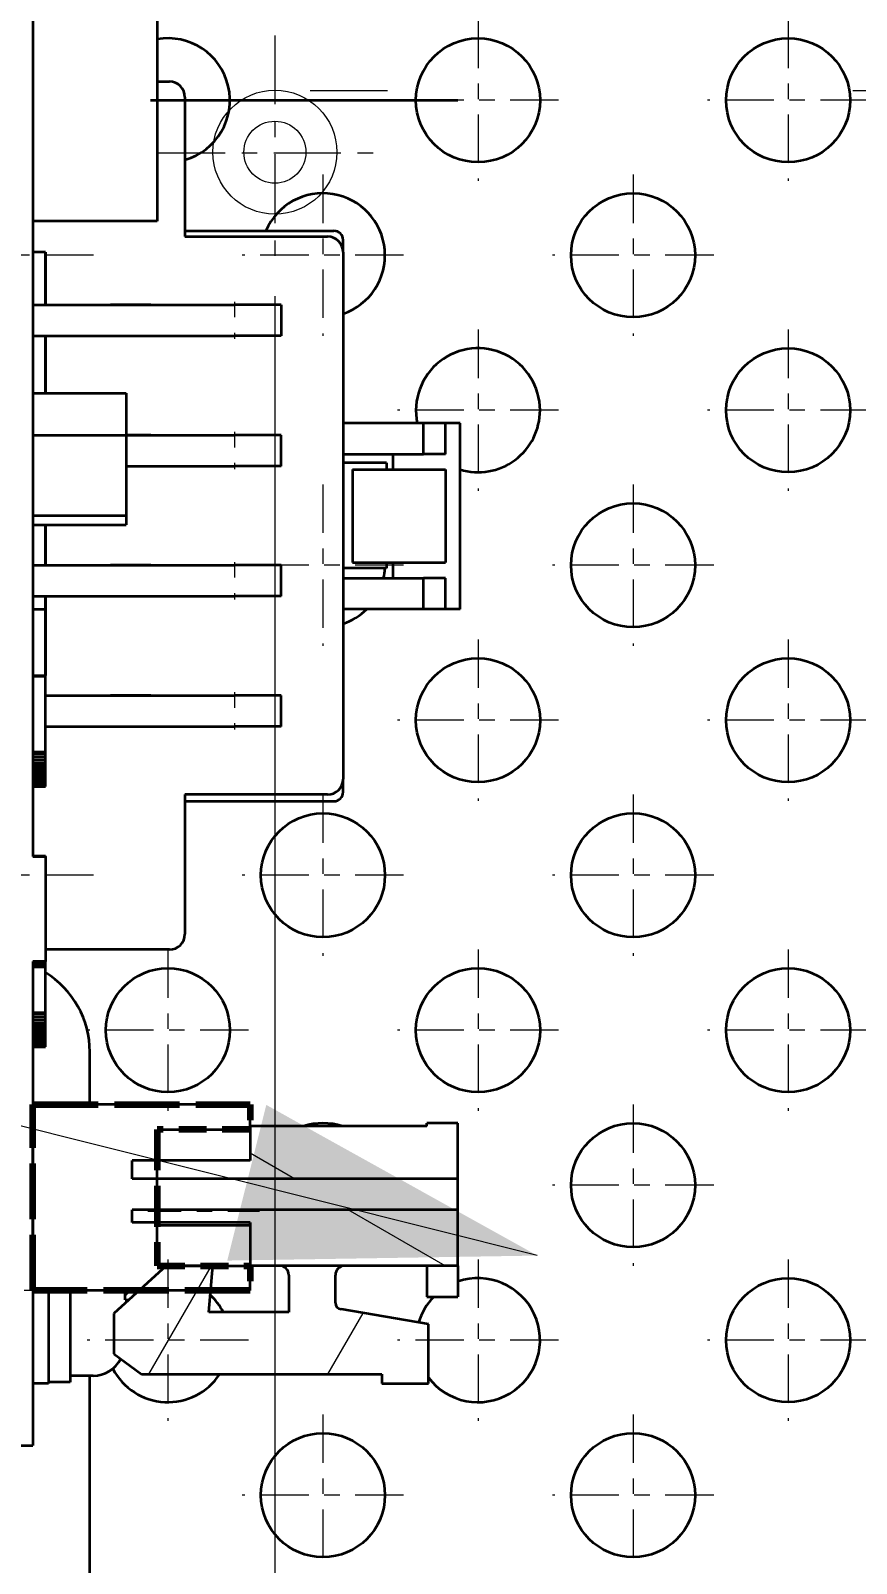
# Model space of a CAD drawing. Extents: x 23 to 417, y 3 to 294.
# Drawn here: x 137.74 to 143.06, y 88.31 to 98.2 of the extents above; entities that cross this region are included whole.
import ezdxf
from ezdxf.enums import TextEntityAlignment as Align

# ---------------------------------------------------------------- set-up
doc = ezdxf.new("R2010")
doc.units = 0
doc.linetypes.add('DASHDOT', pattern=[18.5, 12, -3, 0.5, -3])
doc.linetypes.add('DASHED', pattern=[15, 12, -3])
doc.layers.get('0').update_dxf_attribs({"lineweight": 13})
doc.styles.get("Standard").update_dxf_attribs({"font": 'isocp.shx'})
doc.dimstyles.get("Standard").update_dxf_attribs({"dimtxt": 2.5, "dimasz": 2.5, "dimexe": 1.25, "dimexo": 0.625, "dimtad": 1, "dimtxsty": 'Standard', "dimcen": 2.5, "dimadec": 0, "dimazin": 0, "dimtfac": 1, "dimtmove": 0, "dimatfit": 0, "dimfxl": 0, "dimarcsym": 0})

# ---------------------------------------------------------------- blocks, each defined once
blk = doc.blocks.new('*D489')
at = {"color": 30, "lineweight": 13, "transparency": 16777216}
for p, q in [((139.3107, 96.4887), (139.3107, 76.0052)), ((115.691, 76.0052), (144.3107, 76.0052))]:
    blk.add_line(p, q, dxfattribs=at)
at = {"color": 30, "lineweight": 13, "ltscale": 0.117668, "transparency": 16777216}
blk.add_line((133.7807, 80.7119), (133.7807, 76.0052), dxfattribs=at)
at = {"color": 30, "lineweight": 13, "transparency": 16777216}
for points in [[(131.8488, 75.4876), (133.7807, 76.0052), (131.8488, 76.5228)], [(141.2425, 76.5228), (139.3107, 76.0052), (141.2425, 75.4876)]]:
    blk.add_lwpolyline(points, dxfattribs=at)
for s, height, width, p, p2 in [('[', 2, 1.552527, (124.7289, 78.0052), (125.5052, 78.0052)), (']', 2, 1.552524, (129.0591, 78.0052), (129.8354, 78.0052)), ('27.7', 2, 1.341762, (115.691, 78.0052), (121.7289, 78.0052)), ('1', 2, 2.21984, (126.5052, 78.0052), (128.0591, 78.0052)), ('/', 1, 1.818182, (122.7289, 78.5052), (123.7289, 78.5052))]:
    blk.add_text(s, height=height, dxfattribs=dict(at, width=width)).set_placement(p, p2, align=Align.FIT)
blk = doc.blocks.new('BLOCK4468')
at = {"color": 7, "linetype": 'DASHDOT', "lineweight": 13, "ltscale": 0.13}
for p, q in [((-5.3, -10.2), (-5.3, -15.4)), ((-2.7, -12.8), (-7.9, -12.8))]:
    blk.add_line(p, q, dxfattribs=at)
blk = doc.blocks.new('BLOCK4470')
at = {"color": 7, "linetype": 'DASHDOT', "lineweight": 13, "ltscale": 0.13}
for p, q in [((-15.3, -30.2), (-15.3, -35.4)), ((-12.7, -32.8), (-17.9, -32.8))]:
    blk.add_line(p, q, dxfattribs=at)
blk = doc.blocks.new('BLOCK4471')
at = {"color": 7, "linetype": 'DASHDOT', "lineweight": 13, "ltscale": 0.13}
for p, q in [((-10.3, -45.2), (-10.3, -50.4)), ((-7.7, -47.8), (-12.9, -47.8))]:
    blk.add_line(p, q, dxfattribs=at)
blk = doc.blocks.new('BLOCK4472')
at = {"color": 7, "linetype": 'DASHDOT', "lineweight": 13, "ltscale": 0.13}
for p, q in [((-0.3, -35.2), (-0.3, -40.4)), ((2.3, -37.8), (-2.9, -37.8))]:
    blk.add_line(p, q, dxfattribs=at)
blk = doc.blocks.new('BLOCK4476')
at = {"color": 7, "linetype": 'DASHDOT', "lineweight": 13, "ltscale": 0.13}
for p, q in [((-0.3, -25.2), (-0.3, -30.4)), ((2.3, -27.8), (-2.9, -27.8))]:
    blk.add_line(p, q, dxfattribs=at)
blk = doc.blocks.new('BLOCK4477')
at = {"color": 7, "linetype": 'DASHDOT', "lineweight": 13, "ltscale": 0.13}
for p, q in [((-5.3, -30.2), (-5.3, -35.4)), ((-2.7, -32.8), (-7.9, -32.8))]:
    blk.add_line(p, q, dxfattribs=at)
blk = doc.blocks.new('BLOCK4478')
at = {"color": 7, "linetype": 'DASHDOT', "lineweight": 13, "ltscale": 0.13}
for p, q in [((-5.3, -20.2), (-5.3, -25.4)), ((-2.7, -22.8), (-7.9, -22.8))]:
    blk.add_line(p, q, dxfattribs=at)
blk = doc.blocks.new('BLOCK4479')
at = {"color": 7, "linetype": 'DASHDOT', "lineweight": 13, "ltscale": 0.13}
for p, q in [((-5.3, -50.2), (-5.3, -55.4)), ((-2.7, -52.8), (-7.9, -52.8))]:
    blk.add_line(p, q, dxfattribs=at)
blk = doc.blocks.new('BLOCK4480')
at = {"color": 7, "linetype": 'DASHDOT', "lineweight": 13, "ltscale": 0.13}
for p, q in [((-10.3, -35.2), (-10.3, -40.4)), ((-7.7, -37.8), (-12.9, -37.8))]:
    blk.add_line(p, q, dxfattribs=at)
blk = doc.blocks.new('BLOCK4481')
at = {"color": 7, "linetype": 'DASHDOT', "lineweight": 13, "ltscale": 0.13}
for p, q in [((-15.3, -10.2), (-15.3, -15.4)), ((-12.7, -12.8), (-17.9, -12.8))]:
    blk.add_line(p, q, dxfattribs=at)
blk = doc.blocks.new('BLOCK4494')
at = {"color": 7, "linetype": 'DASHDOT', "lineweight": 13, "ltscale": 0.13}
for p, q in [((9.7, -25.2), (9.7, -30.4)), ((12.3, -27.8), (7.1, -27.8))]:
    blk.add_line(p, q, dxfattribs=at)
blk = doc.blocks.new('BLOCK4495')
at = {"color": 7, "linetype": 'DASHDOT', "lineweight": 13, "ltscale": 0.13}
for p, q in [((9.7, -35.2), (9.7, -40.4)), ((12.3, -37.8), (7.1, -37.8))]:
    blk.add_line(p, q, dxfattribs=at)
blk = doc.blocks.new('BLOCK4497')
at = {"color": 7, "linetype": 'DASHDOT', "lineweight": 13, "ltscale": 0.13}
for p, q in [((-0.3, -5.2), (-0.3, -10.4)), ((2.3, -7.8), (-2.9, -7.8))]:
    blk.add_line(p, q, dxfattribs=at)
blk = doc.blocks.new('BLOCK4524')
at = {"color": 7, "linetype": 'DASHDOT', "lineweight": 13, "ltscale": 0.13}
for p, q in [((9.7, -5.2), (9.7, -10.4)), ((12.3, -7.8), (7.1, -7.8))]:
    blk.add_line(p, q, dxfattribs=at)
blk = doc.blocks.new('BLOCK4527')
at = {"color": 7, "linetype": 'DASHDOT', "lineweight": 13, "ltscale": 0.13}
for p, q in [((4.7, -40.2), (4.7, -45.4)), ((7.3, -42.8), (2.1, -42.8))]:
    blk.add_line(p, q, dxfattribs=at)
blk = doc.blocks.new('BLOCK4529')
at = {"color": 7, "linetype": 'DASHDOT', "lineweight": 13, "ltscale": 0.13}
for p, q in [((4.7, -30.2), (4.7, -35.4)), ((7.3, -32.8), (2.1, -32.8))]:
    blk.add_line(p, q, dxfattribs=at)
blk = doc.blocks.new('BLOCK4532')
at = {"color": 7, "linetype": 'DASHDOT', "lineweight": 13, "ltscale": 0.13}
for p, q in [((4.7, -20.2), (4.7, -25.4)), ((7.3, -22.8), (2.1, -22.8))]:
    blk.add_line(p, q, dxfattribs=at)
blk = doc.blocks.new('BLOCK4533')
at = {"color": 7, "linetype": 'DASHDOT', "lineweight": 13, "ltscale": 0.13}
for p, q in [((-0.3, -15.2), (-0.3, -20.4)), ((2.3, -17.8), (-2.9, -17.8))]:
    blk.add_line(p, q, dxfattribs=at)
blk = doc.blocks.new('BLOCK4534')
at = {"color": 7, "linetype": 'DASHDOT', "lineweight": 13, "ltscale": 0.13}
for p, q in [((9.7, -15.2), (9.7, -20.4)), ((12.3, -17.8), (7.1, -17.8))]:
    blk.add_line(p, q, dxfattribs=at)
blk = doc.blocks.new('BLOCK4535')
at = {"color": 7, "linetype": 'DASHDOT', "lineweight": 13, "ltscale": 0.13}
for p, q in [((4.7, -10.2), (4.7, -15.4)), ((7.3, -12.8), (2.1, -12.8))]:
    blk.add_line(p, q, dxfattribs=at)
blk = doc.blocks.new('BLOCK4537')
at = {"color": 7, "linetype": 'DASHDOT', "lineweight": 13, "ltscale": 0.13}
for p, q in [((4.7, -50.2), (4.7, -55.4)), ((7.3, -52.8), (2.1, -52.8))]:
    blk.add_line(p, q, dxfattribs=at)
blk = doc.blocks.new('BLOCK4539')
at = {"color": 7, "linetype": 'DASHDOT', "lineweight": 13, "ltscale": 0.13}
for p, q in [((9.7, -45.2), (9.7, -50.4)), ((12.3, -47.8), (7.1, -47.8))]:
    blk.add_line(p, q, dxfattribs=at)
blk = doc.blocks.new('BLOCK4540')
at = {"color": 7, "linetype": 'DASHDOT', "lineweight": 13, "ltscale": 0.13}
for p, q in [((-0.3, -45.2), (-0.3, -50.4)), ((2.3, -47.8), (-2.9, -47.8))]:
    blk.add_line(p, q, dxfattribs=at)
blk = doc.blocks.new('BLOCK4551')
at = {"color": 7, "lineweight": 13}
blk.add_line((1.613, -45.071), (-69.923, -27.135), dxfattribs=at)
blk.add_solid([(-8.386, -45.232), (1.613, -45.071), (-7.127, -40.211)], dxfattribs=at)
blk = doc.blocks.new('BLOCK4554')
at = {"color": 7, "lineweight": 35}
for p, q in [((-14.65, 47.3), (-14.65, -32.193)), ((-14.65, 33.3), (-14.65, -11.7)), ((-10.65, 33.3), (-10.65, -11.7))]:
    blk.add_line(p, q, dxfattribs=at)
at = {"color": 7, "lineweight": 35, "ltscale": 0.009999}
for p, q in [((-10.65, -7.2), (-10.25, -7.2)), ((-14.65, -24.216), (-14.25, -24.216))]:
    blk.add_line(p, q, dxfattribs=at)
at = {"color": 7, "lineweight": 35, "ltscale": 0.1125}
for p, q in [((-9.75, -7.7), (-9.75, -12.2)), ((-9.75, -30.2), (-9.75, -34.7))]:
    blk.add_line(p, q, dxfattribs=at)
at = {"color": 7, "lineweight": 35, "ltscale": 0.1}
blk.add_line((-10.65, -11.7), (-14.65, -11.7), dxfattribs=at)
at = {"color": 7, "lineweight": 35, "ltscale": 0.12}
for p, q in [((-9.75, -12.014), (-4.95, -12.014)), ((-9.75, -30.414), (-4.95, -30.414))]:
    blk.add_line(p, q, dxfattribs=at)
at = {"color": 7, "lineweight": 35, "ltscale": 0.115}
for p, q in [((-9.75, -12.2), (-5.15, -12.2)), ((-5.15, -30.2), (-9.75, -30.2))]:
    blk.add_line(p, q, dxfattribs=at)
at = {"color": 7, "lineweight": 35, "ltscale": 0.009577}
blk.add_line((-4.65, -12.697), (-4.65, -12.314), dxfattribs=at)
at = {"color": 7, "lineweight": 35, "ltscale": 0.01}
for p, q in [((-14.25, -12.7), (-14.65, -12.7)), ((-14.65, -26.36), (-14.25, -26.36)), ((-14.65, -26.362), (-14.25, -26.362)), ((-14.65, -26.369), (-14.25, -26.369)), ((-14.65, -26.374), (-14.25, -26.374)), ((-14.65, -28.824), (-14.25, -28.824)), ((-14.65, -28.881), (-14.25, -28.881)), ((-14.65, -28.983), (-14.25, -28.983)), ((-14.65, -29.08), (-14.25, -29.08)), ((-14.65, -29.172), (-14.25, -29.172)), ((-14.65, -29.258), (-14.25, -29.258)), ((-14.65, -29.339), (-14.25, -29.339)), ((-14.65, -29.416), (-14.25, -29.416)), ((-14.65, -29.487), (-14.25, -29.487)), ((-14.65, -29.553), (-14.25, -29.553)), ((-14.65, -29.613), (-14.25, -29.613)), ((-14.65, -29.669), (-14.25, -29.669)), ((-14.65, -29.719), (-14.25, -29.719)), ((-14.65, -29.764), (-14.25, -29.764)), ((-14.65, -29.804), (-14.25, -29.804)), ((-14.65, -29.838), (-14.25, -29.838)), ((-14.65, -29.868), (-14.25, -29.868)), ((-14.65, -29.891), (-14.25, -29.891)), ((-14.65, -29.91), (-14.25, -29.91)), ((-14.65, -29.923), (-14.25, -29.923)), ((-14.65, -29.931), (-14.25, -29.931)), ((-14.65, -29.934), (-14.25, -29.934)), ((-14.65, -29.936), (-14.25, -29.936)), ((-14.65, -32.179), (-14.25, -32.179)), ((-14.65, -32.182), (-14.25, -32.182)), ((-14.65, -32.192), (-14.25, -32.192)), ((-14.25, -32.193), (-14.65, -32.193)), ((-14.25, -35.587), (-14.65, -35.587)), ((-14.65, -35.607), (-14.25, -35.607)), ((-14.65, -35.641), (-14.25, -35.641)), ((-14.65, -35.671), (-14.25, -35.671)), ((-14.65, -35.696), (-14.25, -35.696)), ((-14.65, -35.717), (-14.25, -35.717)), ((-14.65, -35.733), (-14.25, -35.733)), ((-14.65, -35.744), (-14.25, -35.744)), ((-14.65, -35.751), (-14.25, -35.751)), ((-14.65, -35.753), (-14.25, -35.753)), ((-14.65, -37.224), (-14.25, -37.224)), ((-14.65, -37.281), (-14.25, -37.281)), ((-14.65, -37.383), (-14.25, -37.383)), ((-14.65, -37.48), (-14.25, -37.48)), ((-14.65, -37.571), (-14.25, -37.571)), ((-14.65, -37.658), (-14.25, -37.658)), ((-14.65, -37.739), (-14.25, -37.739)), ((-14.65, -37.815), (-14.25, -37.815)), ((-14.65, -37.886), (-14.25, -37.886)), ((-14.65, -37.952), (-14.25, -37.952)), ((-14.65, -38.013), (-14.25, -38.013)), ((-14.65, -38.069), (-14.25, -38.069)), ((-14.65, -38.119), (-14.25, -38.119)), ((-14.65, -38.164), (-14.25, -38.164)), ((-14.65, -38.204), (-14.25, -38.204)), ((-14.65, -38.238), (-14.25, -38.238)), ((-14.65, -38.267), (-14.25, -38.267)), ((-14.65, -38.291), (-14.25, -38.291)), ((-14.65, -38.31), (-14.25, -38.31)), ((-14.65, -38.323), (-14.25, -38.323)), ((-14.65, -38.331), (-14.25, -38.331)), ((-14.65, -38.334), (-14.25, -38.334)), ((-11.45, -44), (-11.45, -43.6))]:
    blk.add_line(p, q, dxfattribs=at)
at = {"color": 7, "lineweight": 35, "ltscale": 0.0425}
for p, q in [((-14.25, -14.4), (-14.25, -12.7)), ((-14.25, -12.7), (-14.25, -14.4))]:
    blk.add_line(p, q, dxfattribs=at)
at = {"color": 7, "lineweight": 35, "ltscale": 0.425}
blk.add_line((-4.65, -12.7), (-4.65, -29.7), dxfattribs=at)
at = {"color": 7, "lineweight": 35, "ltscale": 0.162499}
for p, q in [((-14.65, -14.4), (-8.15, -14.4)), ((-14.65, -15.4), (-8.15, -15.4)), ((-14.65, -22.8), (-8.15, -22.8)), ((-14.65, -23.8), (-8.15, -23.8))]:
    blk.add_line(p, q, dxfattribs=at)
at = {"color": 7, "lineweight": 35, "ltscale": 0.062499}
for p, q in [((-14.65, -14.4), (-12.15, -14.4)), ((-14.65, -22.8), (-12.15, -22.8))]:
    blk.add_line(p, q, dxfattribs=at)
at = {"color": 7, "lineweight": 35, "ltscale": 0.0325}
for p, q in [((-10.85, -14.4), (-12.15, -14.4)), ((-10.85, -22.8), (-12.15, -22.8)), ((-10.85, -27), (-12.15, -27)), ((-12.045, -46.937), (-12.045, -48.237))]:
    blk.add_line(p, q, dxfattribs=at)
at = {"color": 7, "lineweight": 35, "ltscale": 0.0375}
for p, q in [((-6.65, -14.4), (-8.15, -14.4)), ((-6.65, -15.4), (-8.15, -15.4)), ((-6.65, -18.6), (-8.15, -18.6)), ((-6.65, -19.6), (-8.15, -19.6)), ((-6.65, -22.8), (-8.15, -22.8)), ((-6.65, -23.8), (-8.15, -23.8)), ((-6.65, -27), (-8.15, -27)), ((-6.65, -28), (-8.15, -28)), ((-8.853, -45.4), (-10.353, -45.4)), ((-3.4, -49.2), (-1.9, -49.2))]:
    blk.add_line(p, q, dxfattribs=at)
at = {"color": 7, "lineweight": 35, "ltscale": 0.025}
for p, q in [((-6.65, -14.4), (-6.65, -15.4)), ((-2.053, -19.214), (-2.053, -18.214)), ((-1.346, -19.214), (-1.346, -18.214)), ((-6.65, -19.6), (-6.65, -18.6)), ((-6.65, -23.8), (-6.65, -22.8)), ((-2.053, -24.214), (-2.053, -23.214)), ((-1.346, -24.214), (-1.346, -23.214)), ((-6.65, -28), (-6.65, -27)), ((-7.65, -41), (-7.65, -42)), ((-0.95, -40.8), (-1.95, -40.8)), ((-0.95, -43.6), (-0.95, -42.6)), ((-1.95, -45.4), (-1.95, -46.4)), ((-0.95, -45.4), (-0.95, -46.4)), ((-1.95, -46.4), (-0.95, -46.4))]:
    blk.add_line(p, q, dxfattribs=at)
at = {"color": 7, "lineweight": 35, "ltscale": 0.04625}
for p, q in [((-14.25, -17.25), (-14.25, -15.4)), ((-14.25, -15.4), (-14.25, -17.25))]:
    blk.add_line(p, q, dxfattribs=at)
at = {"color": 7, "lineweight": 35, "ltscale": 0.075}
for p, q in [((-14.65, -17.25), (-11.65, -17.25)), ((-14.65, -18.6), (-11.65, -18.6)), ((-4.345, -19.714), (-4.345, -22.714)), ((-1.346, -19.714), (-1.346, -22.714)), ((-14.65, -21.2), (-11.65, -21.2)), ((-14.65, -21.5), (-11.65, -21.5)), ((-10.65, -41), (-7.65, -41)), ((-7.65, -44.105), (-10.65, -44.105)), ((-10.65, -45.4), (-7.65, -45.4))]:
    blk.add_line(p, q, dxfattribs=at)
at = {"color": 7, "lineweight": 35, "ltscale": 0.03375}
blk.add_line((-11.65, -17.25), (-11.65, -18.6), dxfattribs=at)
at = {"color": 7, "lineweight": 35, "ltscale": 0.064934}
for p, q in [((-2.053, -18.214), (-4.65, -18.214)), ((-4.65, -19.214), (-2.053, -19.214)), ((-4.65, -23.214), (-2.053, -23.214)), ((-2.053, -24.214), (-4.65, -24.214))]:
    blk.add_line(p, q, dxfattribs=at)
at = {"color": 7, "lineweight": 35, "ltscale": 0.017662}
for p, q in [((-1.346, -18.214), (-2.053, -18.214)), ((-1.346, -19.214), (-2.053, -19.214)), ((-1.346, -23.214), (-2.053, -23.214)), ((-1.346, -24.214), (-2.053, -24.214))]:
    blk.add_line(p, q, dxfattribs=at)
at = {"color": 7, "lineweight": 35, "ltscale": 0.011729}
for p, q in [((-0.877, -18.214), (-1.346, -18.214)), ((-0.877, -24.214), (-1.346, -24.214))]:
    blk.add_line(p, q, dxfattribs=at)
at = {"color": 7, "lineweight": 35, "ltscale": 0.15}
for p, q in [((-0.877, -24.214), (-0.877, -18.214)), ((-14.65, -46.2), (-14.65, -40.2))]:
    blk.add_line(p, q, dxfattribs=at)
at = {"color": 7, "lineweight": 35, "ltscale": 0.087499}
for p, q in [((-11.65, -18.6), (-8.15, -18.6)), ((-11.65, -19.6), (-8.15, -19.6))]:
    blk.add_line(p, q, dxfattribs=at)
at = {"color": 7, "lineweight": 35, "ltscale": 0.019996}
blk.add_line((-10.85, -18.6), (-11.65, -18.6), dxfattribs=at)
at = {"color": 7, "lineweight": 35, "ltscale": 0.065}
blk.add_line((-11.65, -18.6), (-11.65, -21.2), dxfattribs=at)
at = {"color": 7, "lineweight": 35, "ltscale": 0.0125}
for p, q in [((-3.043, -19.214), (-3.043, -19.714)), ((-3.043, -22.714), (-3.043, -23.214)), ((-14.15, -49.2), (-14.65, -49.2))]:
    blk.add_line(p, q, dxfattribs=at)
at = {"color": 7, "lineweight": 35, "ltscale": 0.035}
for p, q in [((-3.25, -19.5), (-4.65, -19.5)), ((-3.25, -22.9), (-4.65, -22.9)), ((-7.65, -44), (-7.65, -45.4))]:
    blk.add_line(p, q, dxfattribs=at)
at = {"color": 7, "lineweight": 35, "ltscale": 0.074965}
for p, q in [((-4.345, -19.714), (-1.346, -19.714)), ((-4.345, -22.714), (-1.346, -22.714))]:
    blk.add_line(p, q, dxfattribs=at)
at = {"color": 7, "lineweight": 35, "ltscale": 0.005348}
blk.add_line((-3.25, -19.5), (-3.25, -19.714), dxfattribs=at)
at = {"color": 7, "lineweight": 35, "ltscale": 0.0075}
for p, q in [((-11.65, -21.2), (-11.65, -21.5)), ((-3.4, -48.9), (-3.4, -49.2))]:
    blk.add_line(p, q, dxfattribs=at)
at = {"color": 7, "lineweight": 35, "ltscale": 0.032499}
for p, q in [((-14.25, -22.8), (-14.25, -21.5)), ((-14.25, -21.5), (-14.25, -22.8))]:
    blk.add_line(p, q, dxfattribs=at)
at = {"color": 7, "lineweight": 35, "ltscale": 0.004652}
blk.add_line((-3.25, -22.714), (-3.25, -22.9), dxfattribs=at)
at = {"color": 7, "lineweight": 35, "ltscale": 0.063991}
for p, q in [((-14.25, -26.36), (-14.25, -23.8)), ((-14.25, -23.8), (-14.25, -26.36))]:
    blk.add_line(p, q, dxfattribs=at)
at = {"color": 7, "lineweight": 35, "ltscale": 5.95e-05}
blk.add_line((-14.25, -26.362), (-14.25, -26.36), dxfattribs=at)
at = {"color": 7, "lineweight": 35, "ltscale": 0.00017815}
blk.add_line((-14.25, -26.369), (-14.25, -26.362), dxfattribs=at)
at = {"color": 7, "lineweight": 35, "ltscale": 0.000120576}
blk.add_line((-14.25, -26.374), (-14.25, -26.369), dxfattribs=at)
at = {"color": 7, "lineweight": 35, "ltscale": 0.060283}
blk.add_line((-14.25, -28.785), (-14.25, -26.374), dxfattribs=at)
at = {"color": 7, "lineweight": 35, "ltscale": 0.152499}
for p, q in [((-14.25, -27), (-8.15, -27)), ((-14.25, -28), (-8.15, -28))]:
    blk.add_line(p, q, dxfattribs=at)
at = {"color": 7, "lineweight": 35, "ltscale": 0.052499}
blk.add_line((-14.25, -27), (-12.15, -27), dxfattribs=at)
at = {"color": 7, "lineweight": 35, "ltscale": 0.000955218}
for p, q in [((-14.25, -28.824), (-14.25, -28.785)), ((-14.25, -37.224), (-14.25, -37.185))]:
    blk.add_line(p, q, dxfattribs=at)
at = {"color": 7, "lineweight": 35, "ltscale": 0.001432}
for p, q in [((-14.25, -28.881), (-14.25, -28.824)), ((-14.25, -37.281), (-14.25, -37.224))]:
    blk.add_line(p, q, dxfattribs=at)
at = {"color": 7, "lineweight": 35, "ltscale": 0.00255}
for p, q in [((-14.25, -28.983), (-14.25, -28.881)), ((-14.25, -37.383), (-14.25, -37.281))]:
    blk.add_line(p, q, dxfattribs=at)
at = {"color": 7, "lineweight": 35, "ltscale": 0.002421}
for p, q in [((-14.25, -29.08), (-14.25, -28.983)), ((-14.25, -37.48), (-14.25, -37.383))]:
    blk.add_line(p, q, dxfattribs=at)
at = {"color": 7, "lineweight": 35, "ltscale": 0.002292}
for p, q in [((-14.25, -29.172), (-14.25, -29.08)), ((-14.25, -37.571), (-14.25, -37.48))]:
    blk.add_line(p, q, dxfattribs=at)
at = {"color": 7, "lineweight": 35, "ltscale": 0.002163}
for p, q in [((-14.25, -29.258), (-14.25, -29.172)), ((-14.25, -37.658), (-14.25, -37.571))]:
    blk.add_line(p, q, dxfattribs=at)
at = {"color": 7, "lineweight": 35, "ltscale": 0.002034}
for p, q in [((-14.25, -29.339), (-14.25, -29.258)), ((-14.25, -37.739), (-14.25, -37.658))]:
    blk.add_line(p, q, dxfattribs=at)
at = {"color": 7, "lineweight": 35, "ltscale": 0.001905}
for p, q in [((-14.25, -29.416), (-14.25, -29.339)), ((-14.25, -37.815), (-14.25, -37.739))]:
    blk.add_line(p, q, dxfattribs=at)
at = {"color": 7, "lineweight": 35, "ltscale": 0.001777}
for p, q in [((-14.25, -29.487), (-14.25, -29.416)), ((-14.25, -37.886), (-14.25, -37.815))]:
    blk.add_line(p, q, dxfattribs=at)
at = {"color": 7, "lineweight": 35, "ltscale": 0.001647}
for p, q in [((-14.25, -29.553), (-14.25, -29.487)), ((-14.25, -37.952), (-14.25, -37.886))]:
    blk.add_line(p, q, dxfattribs=at)
at = {"color": 7, "lineweight": 35, "ltscale": 0.001519}
for p, q in [((-14.25, -29.613), (-14.25, -29.553)), ((-14.25, -38.013), (-14.25, -37.952))]:
    blk.add_line(p, q, dxfattribs=at)
at = {"color": 7, "lineweight": 35, "ltscale": 0.001389}
for p, q in [((-14.25, -29.669), (-14.25, -29.613)), ((-14.25, -38.069), (-14.25, -38.013))]:
    blk.add_line(p, q, dxfattribs=at)
at = {"color": 7, "lineweight": 35, "ltscale": 0.001259}
for p, q in [((-14.25, -29.719), (-14.25, -29.669)), ((-14.25, -38.119), (-14.25, -38.069))]:
    blk.add_line(p, q, dxfattribs=at)
at = {"color": 7, "lineweight": 35, "ltscale": 0.001126}
for p, q in [((-14.25, -29.764), (-14.25, -29.719)), ((-14.25, -38.164), (-14.25, -38.119))]:
    blk.add_line(p, q, dxfattribs=at)
at = {"color": 7, "lineweight": 35, "ltscale": 0.000994125}
blk.add_line((-14.25, -29.804), (-14.25, -29.764), dxfattribs=at)
at = {"color": 7, "lineweight": 35, "ltscale": 0.000860975}
for p, q in [((-14.25, -29.838), (-14.25, -29.804)), ((-14.25, -38.238), (-14.25, -38.204))]:
    blk.add_line(p, q, dxfattribs=at)
at = {"color": 7, "lineweight": 35, "ltscale": 0.000729}
for p, q in [((-14.25, -29.868), (-14.25, -29.838)), ((-14.25, -38.267), (-14.25, -38.238))]:
    blk.add_line(p, q, dxfattribs=at)
at = {"color": 7, "lineweight": 35, "ltscale": 0.000596225}
for p, q in [((-14.25, -29.891), (-14.25, -29.868)), ((-14.25, -38.291), (-14.25, -38.267))]:
    blk.add_line(p, q, dxfattribs=at)
at = {"color": 7, "lineweight": 35, "ltscale": 0.000463875}
for p, q in [((-14.25, -29.91), (-14.25, -29.891)), ((-14.25, -38.31), (-14.25, -38.291))]:
    blk.add_line(p, q, dxfattribs=at)
at = {"color": 7, "lineweight": 35, "ltscale": 0.0003311}
blk.add_line((-14.25, -29.923), (-14.25, -29.91), dxfattribs=at)
at = {"color": 7, "lineweight": 35, "ltscale": 0.00019875}
blk.add_line((-14.25, -29.931), (-14.25, -29.923), dxfattribs=at)
at = {"color": 7, "lineweight": 35, "ltscale": 6.6375e-05}
for p, q in [((-14.25, -29.934), (-14.25, -29.931)), ((-14.25, -38.334), (-14.25, -38.331))]:
    blk.add_line(p, q, dxfattribs=at)
at = {"color": 7, "lineweight": 35, "ltscale": 5.94803e-05}
blk.add_line((-14.25, -29.936), (-14.25, -29.934), dxfattribs=at)
at = {"color": 7, "lineweight": 35, "ltscale": 0.010272}
blk.add_line((-4.65, -30.114), (-4.65, -29.703), dxfattribs=at)
at = {"color": 7, "lineweight": 35, "ltscale": 8.1275e-05}
blk.add_line((-14.25, -32.182), (-14.25, -32.179), dxfattribs=at)
at = {"color": 7, "lineweight": 35, "ltscale": 0.000243375}
blk.add_line((-14.25, -32.192), (-14.25, -32.182), dxfattribs=at)
at = {"color": 7, "lineweight": 35, "ltscale": 0.084833}
blk.add_line((-14.25, -32.193), (-14.25, -35.587), dxfattribs=at)
at = {"color": 7, "lineweight": 35, "ltscale": 0.390337}
blk.add_line((-14.65, -35.587), (-14.65, -51.2), dxfattribs=at)
at = {"color": 7, "lineweight": 35, "ltscale": 0.099999}
blk.add_line((-10.25, -35.2), (-14.25, -35.2), dxfattribs=at)
at = {"color": 7, "lineweight": 35, "ltscale": 0.000511605}
blk.add_line((-14.25, -35.607), (-14.25, -35.587), dxfattribs=at)
at = {"color": 7, "lineweight": 35, "ltscale": 0.000854875}
blk.add_line((-14.25, -35.641), (-14.25, -35.607), dxfattribs=at)
at = {"color": 7, "lineweight": 35, "ltscale": 0.000740825}
blk.add_line((-14.25, -35.671), (-14.25, -35.641), dxfattribs=at)
at = {"color": 7, "lineweight": 35, "ltscale": 0.000627125}
blk.add_line((-14.25, -35.696), (-14.25, -35.671), dxfattribs=at)
at = {"color": 7, "lineweight": 35, "ltscale": 0.000513075}
blk.add_line((-14.25, -35.717), (-14.25, -35.696), dxfattribs=at)
at = {"color": 7, "lineweight": 35, "ltscale": 0.000399025}
blk.add_line((-14.25, -35.733), (-14.25, -35.717), dxfattribs=at)
at = {"color": 7, "lineweight": 35, "ltscale": 0.00028495}
blk.add_line((-14.25, -35.744), (-14.25, -35.733), dxfattribs=at)
at = {"color": 7, "lineweight": 35, "ltscale": 0.0001709}
blk.add_line((-14.25, -35.751), (-14.25, -35.744), dxfattribs=at)
at = {"color": 7, "lineweight": 35, "ltscale": 5.7225e-05}
blk.add_line((-14.25, -35.753), (-14.25, -35.751), dxfattribs=at)
at = {"color": 7, "lineweight": 35, "ltscale": 0.035804}
blk.add_line((-14.25, -37.185), (-14.25, -35.753), dxfattribs=at)
at = {"color": 7, "lineweight": 35, "ltscale": 0.0009941}
blk.add_line((-14.25, -38.204), (-14.25, -38.164), dxfattribs=at)
at = {"color": 7, "lineweight": 35, "ltscale": 0.000331125}
blk.add_line((-14.25, -38.323), (-14.25, -38.31), dxfattribs=at)
at = {"color": 7, "lineweight": 35, "ltscale": 0.000198725}
blk.add_line((-14.25, -38.331), (-14.25, -38.323), dxfattribs=at)
at = {"color": 7, "lineweight": 35, "ltscale": 0.042501}
blk.add_line((-12.817, -40.2), (-12.817, -38.5), dxfattribs=at)
at = {"color": 7, "lineweight": 35, "ltscale": 0.175}
for p, q in [((-7.65, -40.2), (-14.65, -40.2)), ((-7.65, -46.2), (-14.65, -46.2))]:
    blk.add_line(p, q, dxfattribs=at)
at = {"color": 7, "lineweight": 35, "ltscale": 0.02}
for p, q in [((-7.65, -41), (-7.65, -40.2)), ((-7.65, -46.2), (-7.65, -45.4))]:
    blk.add_line(p, q, dxfattribs=at)
at = {"color": 7, "lineweight": 35, "ltscale": 0.11}
blk.add_line((-10.65, -45.4), (-10.65, -41), dxfattribs=at)
at = {"color": 7, "lineweight": 35, "ltscale": 0.0275}
blk.add_line((-7.65, -40.9), (-7.65, -42), dxfattribs=at)
at = {"color": 7, "lineweight": 35, "ltscale": 0.1425}
blk.add_line((-1.95, -40.9), (-7.65, -40.9), dxfattribs=at)
at = {"color": 7, "lineweight": 35, "ltscale": 0.0025}
blk.add_line((-1.95, -40.9), (-1.95, -40.8), dxfattribs=at)
at = {"color": 7, "lineweight": 35, "ltscale": 0.045}
for p, q in [((-0.95, -42.6), (-0.95, -40.8)), ((-0.95, -45.4), (-0.95, -43.6))]:
    blk.add_line(p, q, dxfattribs=at)
at = {"color": 7, "lineweight": 35, "ltscale": 0.015}
blk.add_line((-11.45, -42.6), (-11.45, -42), dxfattribs=at)
at = {"color": 7, "lineweight": 35, "ltscale": 0.095}
for p, q in [((-7.65, -42), (-11.45, -42)), ((-7.65, -44), (-11.45, -44))]:
    blk.add_line(p, q, dxfattribs=at)
at = {"color": 7, "lineweight": 35, "ltscale": 0.2625}
for p, q in [((-0.95, -42.6), (-11.45, -42.6)), ((-0.95, -43.6), (-11.45, -43.6))]:
    blk.add_line(p, q, dxfattribs=at)
at = {"color": 7, "lineweight": 35, "ltscale": 0.002609}
blk.add_line((-7.65, -44.105), (-7.65, -44), dxfattribs=at)
at = {"color": 7, "lineweight": 35, "ltscale": 0.032391}
blk.add_line((-7.65, -44.105), (-7.65, -45.4), dxfattribs=at)
at = {"color": 7, "lineweight": 35, "ltscale": 0.05715}
blk.add_line((-10.353, -45.4), (-12.045, -46.937), dxfattribs=at)
at = {"color": 7, "lineweight": 35, "ltscale": 0.037643}
blk.add_line((-8.984, -46.9), (-8.853, -45.4), dxfattribs=at)
at = {"color": 7, "lineweight": 35, "ltscale": 0.1675}
blk.add_line((-0.95, -45.4), (-7.65, -45.4), dxfattribs=at)
at = {"color": 7, "lineweight": 35, "ltscale": 0.052506}
blk.add_line((-4.6, -45.4), (-6.7, -45.4), dxfattribs=at)
at = {"color": 7, "lineweight": 35, "ltscale": 0.03}
blk.add_line((-6.4, -45.7), (-6.4, -46.9), dxfattribs=at)
at = {"color": 7, "lineweight": 35, "ltscale": 0.0225}
blk.add_line((-4.9, -46.6), (-4.9, -45.7), dxfattribs=at)
at = {"color": 7, "lineweight": 35, "ltscale": 0.075001}
blk.add_line((-14.15, -46.2), (-14.15, -49.2), dxfattribs=at)
at = {"color": 7, "lineweight": 35, "ltscale": 0.073751}
blk.add_line((-13.45, -46.2), (-13.45, -49.15), dxfattribs=at)
at = {"color": 7, "lineweight": 35, "ltscale": 0.002859}
blk.add_line((-11.679, -46.5), (-11.565, -46.5), dxfattribs=at)
at = {"color": 7, "lineweight": 35, "ltscale": 0.064597}
blk.add_line((-6.4, -46.9), (-8.984, -46.9), dxfattribs=at)
at = {"color": 7, "lineweight": 35, "ltscale": 0.071481}
blk.add_line((-1.9, -47.287), (-4.717, -46.799), dxfattribs=at)
at = {"color": 7, "lineweight": 35, "ltscale": 0.047842}
blk.add_line((-1.9, -49.2), (-1.9, -47.287), dxfattribs=at)
at = {"color": 7, "lineweight": 35, "ltscale": 0.027805}
blk.add_line((-12.045, -48.237), (-11.153, -48.9), dxfattribs=at)
at = {"color": 7, "lineweight": 35, "ltscale": 0.018478}
blk.add_line((-12.711, -48.95), (-13.45, -48.95), dxfattribs=at)
at = {"color": 7, "lineweight": 35, "ltscale": 0.278659}
blk.add_line((-12.817, -60.097), (-12.817, -48.95), dxfattribs=at)
at = {"color": 7, "lineweight": 35, "ltscale": 0.193817}
blk.add_line((-11.153, -48.9), (-3.4, -48.9), dxfattribs=at)
at = {"color": 7, "lineweight": 35, "ltscale": 0.0175}
blk.add_line((-13.45, -49.15), (-14.15, -49.15), dxfattribs=at)
at = {"color": 7, "lineweight": 35, "ltscale": 0.04}
blk.add_line((-16.25, -51.2), (-14.65, -51.2), dxfattribs=at)
at = {"color": 7, "lineweight": 35}
for centre in [(-0.3, -7.8), (9.7, -7.8), (4.7, -12.8), (9.7, -17.8), (4.7, -22.8), (-0.3, -27.8), (9.7, -27.8), (-5.3, -32.8), (4.7, -32.8), (-10.3, -37.8), (-0.3, -37.8), (9.7, -37.8), (4.7, -42.8), (9.7, -47.8), (-5.3, -52.8), (4.7, -52.8)]:
    blk.add_circle(centre, 2, dxfattribs=at)
for centre, radius, start, end in [((-10.3, -7.8), 2, 285.9629, 460.0768), ((-10.25, -7.7), 0.5, 360, 450), ((-5.3, -12.8), 2, 288.9665, 516.8779), ((-5.15, -12.7), 0.5, 360, 450), ((-4.95, -12.314), 0.3, 0, 90), ((-0.3, -17.8), 2, 0, 191.9646), ((-0.3, -17.8), 2, 253.2321, 360), ((-5.3, -22.8), 2, 348.0354, 357.1144), ((-5.3, -22.8), 2, 288.9665, 314.9838), ((-5.15, -29.7), 0.5, 270, 360), ((-4.95, -30.114), 0.3, 270, 360), ((-10.25, -34.7), 0.5, 270, 360), ((-15.817, -38.5), 3, 0, 58.5079), ((-5.3, -42.8), 2, 71.739, 108.261), ((-6.7, -45.7), 0.3, 0.0237, 90), ((-4.6, -45.7), 0.3, 90, 179.9763), ((-0.3, -47.8), 2, 216.873, 468.9637), ((-18.45, -46.2), 6.777, 357.4634, 359.9999), ((-18.45, -46.2), 6.777, 357.4634, 359.9998), ((-10.3, -47.8), 2, 126.9043, 133.3866), ((-10.3, -47.8), 2, 26.7205, 46.9469), ((-0.3, -47.8), 2, 135.6019, 163.5043), ((-4.7, -46.6), 0.2, 180.018, 264.982), ((-12.711, -47.95), 1, 270, 332.995), ((-10.3, -47.8), 2, 207.459, 326.6082)]:
    blk.add_arc(centre, radius, start, end, dxfattribs=at)
blk = doc.blocks.new('BLOCK4595')
at = {"color": 7, "lineweight": 13, "ltscale": 0.101036}
blk.add_line((-10.912, -48.9), (-8.891, -45.4), dxfattribs=at)
at = {"color": 7, "lineweight": 13, "ltscale": 0.057051}
blk.add_line((-5.139, -48.9), (-3.998, -46.924), dxfattribs=at)
blk = doc.blocks.new('BLOCK4596')
at = {"color": 7, "lineweight": 13, "ltscale": 0.041447}
blk.add_line((-6.214, -42.6), (-7.65, -41.771), dxfattribs=at)
blk = doc.blocks.new('BLOCK4597')
at = {"color": 7, "lineweight": 13, "ltscale": 0.09}
blk.add_line((-1.364, -45.4), (-4.482, -43.6), dxfattribs=at)
blk = doc.blocks.new('BLOCK4598')
at = {"color": 7, "linetype": 'DASHED', "lineweight": 140, "ltscale": 0.15}
blk.add_line((-14.65, -46.2), (-14.65, -40.2), dxfattribs=at)
at = {"color": 7, "linetype": 'DASHED', "lineweight": 140, "ltscale": 0.175}
for p, q in [((-14.65, -40.2), (-7.65, -40.2)), ((-7.65, -46.2), (-14.65, -46.2))]:
    blk.add_line(p, q, dxfattribs=at)
at = {"color": 7, "linetype": 'DASHED', "lineweight": 140, "ltscale": 0.02}
for p, q in [((-7.65, -40.2), (-7.65, -41)), ((-7.65, -45.4), (-7.65, -46.2))]:
    blk.add_line(p, q, dxfattribs=at)
at = {"color": 7, "linetype": 'DASHED', "lineweight": 140, "ltscale": 0.11}
blk.add_line((-10.65, -41), (-10.65, -45.4), dxfattribs=at)
at = {"color": 7, "linetype": 'DASHED', "lineweight": 140, "ltscale": 0.075}
for p, q in [((-7.65, -41), (-10.65, -41)), ((-10.65, -45.4), (-7.65, -45.4))]:
    blk.add_line(p, q, dxfattribs=at)

msp = doc.modelspace()

# ---------------------------------------------------------------- linework, layer by layer
at = {"color": 7, "linetype": 'DASHDOT', "lineweight": 13, "ltscale": 0.03703}
msp.add_line((139.3107, 98.1699), (139.3107, 96.6887), dxfattribs=at)
at = {"color": 7, "linetype": 'DASHDOT', "lineweight": 13}
msp.add_line((173.5379, 97.8119), (127.443, 97.8119), dxfattribs=at)
at = {"color": 7, "lineweight": 35, "ltscale": 0.049578}
msp.add_line((138.5083, 97.7519), (140.4915, 97.7519), dxfattribs=at)
at = {"color": 7, "linetype": 'DASHDOT', "lineweight": 13, "ltscale": 0.035944}
msp.add_line((138.5579, 97.4119), (139.9957, 97.4119), dxfattribs=at)
at = {"color": 7, "linetype": 'DASHDOT', "lineweight": 13, "ltscale": 0.006003}
for p, q in [((139.0507, 96.4518), (139.0507, 96.2117)), ((139.0507, 95.6118), (139.0507, 95.3717)), ((139.0507, 94.7718), (139.0507, 94.5317)), ((139.0507, 93.9318), (139.0507, 93.6917))]:
    msp.add_line(p, q, dxfattribs=at)
at = {"color": 7, "linetype": 'DASHDOT', "lineweight": 13, "ltscale": 0.018}
msp.add_line((138.4907, 90.5851), (139.2107, 90.5851), dxfattribs=at)
at = {"color": 7, "linetype": 'DASHDOT', "lineweight": 13, "ltscale": 0.016984}
msp.add_line((138.3733, 90.0718), (137.6939, 90.0718), dxfattribs=at)
at = {"color": 7, "linetype": 'DASHDOT', "lineweight": 13}
for radius in [0.4, 0.2]:
    msp.add_circle((139.3107, 97.4167), radius, dxfattribs=at)

# ---------------------------------------------------------------- block references
at = {"lineweight": 0, "xscale": 0.2, "yscale": 0.2, "zscale": 0.2}
for name in ['BLOCK4554', 'BLOCK4497', 'BLOCK4524', 'BLOCK4481', 'BLOCK4468', 'BLOCK4535', 'BLOCK4551', 'BLOCK4533', 'BLOCK4534', 'BLOCK4478', 'BLOCK4532', 'BLOCK4476', 'BLOCK4494', 'BLOCK4470', 'BLOCK4477', 'BLOCK4529', 'BLOCK4480', 'BLOCK4472', 'BLOCK4495', 'BLOCK4598', 'BLOCK4527', 'BLOCK4596', 'BLOCK4597', 'BLOCK4471', 'BLOCK4595', 'BLOCK4540', 'BLOCK4539', 'BLOCK4479', 'BLOCK4537']:
    msp.add_blockref(name, (140.6807, 99.3118), dxfattribs=at)

# ---------------------------------------------------------------- dimensions: what is measured, and where the dimension line sits
at = {"color": 0, "lineweight": 0}
dim = msp.add_linear_dim(base=(133.7807, 76.0052), p1=(139.3107, 96.6887), p2=(133.7807, 80.9119), angle=179.99905, dimstyle='Standard', override={"dimlfac": 5}, dxfattribs=at)
dim.commit()
dim.dimension.update_dxf_attribs({"geometry": '*D489', "text_midpoint": (122.7632, 76.0052), "dimtype": 160})

doc.saveas('drawing.dxf')
